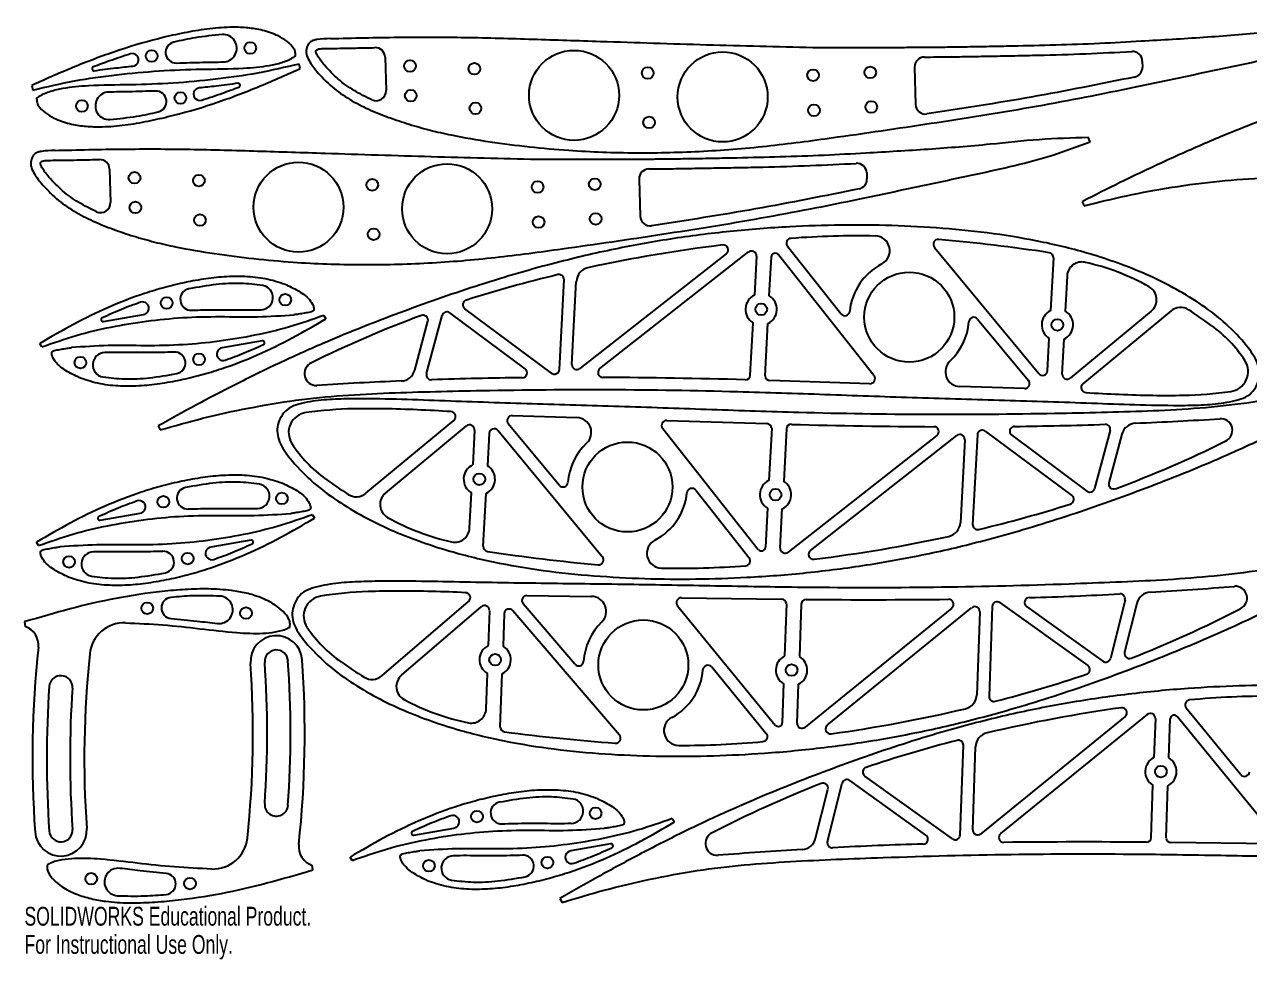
# Model space of a CAD drawing. Header units: inches. Extents: x -11.9 to 11.9, y -5 to 4.4.
# Drawn here: x -11.94 to 0.45, y -5.03 to 4.43 of the extents above; entities that cross this region are included whole.
import ezdxf

# ---------------------------------------------------------------- set-up
doc = ezdxf.new("R2010")
doc.units = ezdxf.units.IN
doc.header["$MEASUREMENT"] = 0
doc.styles.add('SLDTEXTSTYLE0', font='TXT', dxfattribs={"width": 0.7})

msp = doc.modelspace()

# ---------------------------------------------------------------- linework, layer by layer
at = {"color": 7, "linetype": 'Continuous', "lineweight": 25}
for p, q in [((-8.297, 4.099), (-8.288, 3.762)), ((-9.155, 3.985), (-9.166, 4.031)), ((-9.162, 3.982), (-9.155, 3.985)), ((-8.91, 4.018), (-8.91, 4.018)), ((-2.941, 3.998), (-2.931, 3.622)), ((-0.638, 4.061), (-0.636, 4)), ((-11.864, 3.818), (-11.871, 3.814)), ((-11.871, 3.814), (-11.86, 3.768)), ((-1.166, 3.245), (-1.186, 3.29)), ((-11.697, 2.887), (-11.697, 2.887)), ((-11.084, 2.968), (-11.075, 2.631)), ((-5.727, 2.867), (-5.717, 2.491)), ((-3.425, 2.929), (-3.423, 2.869)), ((-1.247, 2.638), (-1.226, 2.598)), ((-4.846, 2.112), (-6.326, 0.951)), ((-6.124, 0.95), (-4.621, 2.13)), ((-3.686, 1.504), (-4.227, 2.187)), ((-2.741, 2.176), (-1.685, 0.9)), ((-4.54, 2.088), (-4.561, 1.694)), ((-4.411, 1.686), (-4.39, 2.08)), ((-3.352, 0.879), (-4.319, 2.102)), ((-1.537, 2.071), (-1.565, 1.537)), ((-1.398, 1.887), (-1.417, 1.53)), ((-6.534, 0.943), (-6.487, 1.85)), ((-6.407, 0.993), (-6.363, 1.832)), ((-11.146, 1.426), (-10.742, 1.497)), ((-8.916, 1.488), (-8.895, 1.454)), ((-6.882, 0.948), (-7.642, 1.514)), ((-6.614, 0.905), (-7.489, 1.556)), ((-0.547, 1.532), (-1.366, 0.854)), ((-0.347, 1.535), (-1.239, 0.798)), ((-7.997, 0.936), (-7.865, 1.429)), ((-7.878, 0.9), (-7.72, 1.487)), ((-4.603, 0.885), (-4.575, 1.413)), ((-4.453, 0.877), (-4.426, 1.406)), ((-2.304, 1.452), (-1.79, 0.831)), ((-1.597, 0.929), (-1.58, 1.256)), ((-1.448, 0.895), (-1.43, 1.249)), ((-11.77, 1.17), (-11.791, 1.204)), ((-9.54, 1.232), (-9.944, 1.161)), ((-3.393, 0.798), (-4.405, 0.83)), ((-1.83, 0.749), (-2.484, 0.77)), ((-8.493, -0.311), (-7.602, 0.427)), ((-6.537, -0.228), (-7.051, 0.393)), ((-7.011, 0.475), (-6.356, 0.455)), ((-5.448, 0.426), (-4.436, 0.394)), ((-10.594, 0.37), (-10.571, 0.331)), ((-8.294, -0.308), (-7.474, 0.37)), ((-7.393, 0.329), (-7.411, -0.024)), ((-7.244, 0.295), (-7.261, -0.032)), ((-6.1, -0.952), (-7.156, 0.324)), ((-5.489, 0.345), (-4.522, -0.878)), ((-4.387, 0.347), (-4.415, -0.181)), ((-4.238, 0.34), (-4.265, -0.189)), ((-2.716, 0.274), (-4.22, -0.905)), ((-3.995, -0.888), (-2.515, 0.273)), ((-2.306, 0.281), (-2.354, -0.626)), ((-2.227, 0.319), (-1.351, -0.332)), ((-1.959, 0.276), (-1.199, -0.29)), ((-0.963, 0.325), (-1.121, -0.263)), ((-0.844, 0.288), (-0.976, -0.204)), ((-2.434, 0.231), (-2.478, -0.608)), ((-7.443, -0.663), (-7.424, -0.306)), ((-7.304, -0.847), (-7.276, -0.312)), ((-5.154, -0.28), (-4.614, -0.963)), ((-4.43, -0.462), (-4.451, -0.856)), ((-4.301, -0.863), (-4.28, -0.469)), ((-11.179, -0.584), (-10.776, -0.513)), ((-9.031, -0.527), (-9.01, -0.561)), ((-11.803, -0.84), (-11.824, -0.806)), ((-9.655, -0.784), (-10.059, -0.854)), ((-6.863, -1.345), (-6.208, -1.354)), ((-8.331, -2.157), (-7.453, -1.404)), ((-8.132, -2.151), (-7.324, -1.458)), ((-6.377, -2.039), (-6.901, -1.427)), ((-5.339, -1.448), (-4.35, -2.655)), ((-5.3, -1.367), (-4.287, -1.381)), ((-4.238, -1.427), (-4.256, -1.956)), ((-4.088, -1.432), (-4.106, -1.961)), ((-2.565, -1.471), (-4.048, -2.677)), ((-3.824, -2.655), (-2.364, -1.468)), ((-2.156, -1.457), (-2.187, -2.364)), ((-2.076, -1.418), (-1.19, -2.053)), ((-1.808, -1.456), (-1.038, -2.008)), ((-0.813, -1.39), (-0.961, -1.98)), ((-0.693, -1.424), (-0.817, -1.919)), ((-11.937, -1.609), (-11.945, -1.611)), ((-7.242, -1.498), (-7.254, -1.851)), ((-7.093, -1.529), (-7.104, -1.857)), ((-5.927, -2.756), (-7.005, -1.499)), ((-2.282, -1.509), (-2.312, -2.349)), ((-11.945, -1.611), (-11.939, -1.658)), ((-4.993, -2.067), (-4.441, -2.741)), ((-7.274, -2.49), (-7.262, -2.133)), ((-7.133, -2.672), (-7.114, -2.137)), ((-4.266, -2.236), (-4.28, -2.631)), ((-4.13, -2.636), (-4.116, -2.242)), ((-0.812, -2.569), (-2.272, -3.755)), ((-2.07, -3.753), (-0.587, -2.547)), ((-0.506, -2.588), (-0.52, -2.982)), ((-0.37, -2.987), (-0.356, -2.593)), ((0.703, -3.775), (-0.286, -2.569)), ((0.358, -3.157), (-0.194, -2.483)), ((-2.48, -3.767), (-2.448, -2.859)), ((-2.353, -3.715), (-2.324, -2.875)), ((-2.827, -3.767), (-3.597, -3.215)), ((-2.559, -3.806), (-3.446, -3.17)), ((-3.943, -3.8), (-3.819, -3.305)), ((-3.822, -3.834), (-3.675, -3.244)), ((-0.548, -3.792), (-0.53, -3.262)), ((-0.398, -3.797), (-0.38, -3.268)), ((-8.007, -3.768), (-7.603, -3.697)), ((-5.392, -3.601), (-5.371, -3.635)), ((-6.016, -3.857), (-6.419, -3.928)), ((0.664, -3.857), (-0.349, -3.843)), ((-9.029, -4.12), (-9.034, -4.073)), ((-8.631, -4.024), (-8.651, -3.99)), ((-9.037, -4.123), (-9.029, -4.12)), ((-6.529, -4.41), (-6.506, -4.449))]:
    msp.add_line(p, q, dxfattribs=at)
for centre, radius in [((-9.661, 4.193), 0.0591), ((-10.658, 4.112), 0.0591), ((-6.386, 3.714), 0.455), ((-4.883, 3.698), 0.455), ((-8.045, 4.011), 0.0591), ((-7.394, 3.983), 0.0591), ((-5.64, 3.94), 0.0591), ((-3.968, 3.918), 0.0591), ((-3.39, 3.946), 0.0591), ((-10.367, 3.687), 0.0591), ((-8.037, 3.711), 0.0591), ((-11.364, 3.606), 0.0591), ((-7.383, 3.583), 0.0591), ((-3.959, 3.563), 0.0591), ((-3.38, 3.596), 0.0591), ((-5.627, 3.44), 0.0591), ((-9.173, 2.583), 0.455), ((-7.67, 2.567), 0.455), ((-10.832, 2.88), 0.0591), ((-10.181, 2.852), 0.0591), ((-8.427, 2.809), 0.0591), ((-6.176, 2.815), 0.0591), ((-6.755, 2.787), 0.0591), ((-10.823, 2.58), 0.0591), ((-10.17, 2.452), 0.0591), ((-6.745, 2.432), 0.0591), ((-6.167, 2.465), 0.0591), ((-8.413, 2.309), 0.0591), ((-2.995, 1.471), 0.455), ((-10.507, 1.614), 0.0591), ((-9.307, 1.647), 0.0591), ((-4.493, 1.55), 0.0591), ((-1.497, 1.393), 0.0591), ((-11.379, 1.011), 0.0591), ((-10.179, 1.044), 0.0591), ((-5.846, -0.247), 0.455), ((-7.344, -0.168), 0.0591), ((-10.54, -0.396), 0.0591), ((-9.341, -0.363), 0.0591), ((-4.348, -0.325), 0.0591), ((-11.494, -1.004), 0.0591), ((-10.294, -0.971), 0.0591), ((-10.703, -1.473), 0.0591), ((-9.704, -1.522), 0.0591), ((-5.685, -2.047), 0.455), ((-7.184, -1.994), 0.0591), ((-4.186, -2.099), 0.0591), ((-0.45, -3.125), 0.0591), ((-7.368, -3.58), 0.0591), ((-6.168, -3.547), 0.0591), ((-7.854, -4.078), 0.0591), ((-6.655, -4.045), 0.0591), ((-11.27, -4.209), 0.0591), ((-10.271, -4.258), 0.0591)]:
    msp.add_circle(centre, radius, dxfattribs=at)
for centre, radius, start, end in [((-10.411, 4.148), 0.107, 102.7665, 272.5145), ((-9.936, 4.191), 0.139, 271.1994, 93.7091), ((-10.854, 4.073), 0.0634, 275.4249, 107.5306), ((-8.847, 4.088), 0.1, 90.4906, 91.2609), ((-8.397, 4.097), 0.1, 1.5577, 91.3049), ((-2.841, 4.001), 0.1, 90.4858, 181.5577), ((-0.738, 4.058), 0.1, 1.5577, 93.467), ((-11.242, 3.983), 0.02, 110.98, 278.4089), ((-0.736, 3.997), 0.1, 281.7953, 1.5577), ((-11.089, 3.608), 0.139, 91.1994, 273.7091), ((-10.615, 3.651), 0.107, 282.7665, 92.5145), ((-10.171, 3.726), 0.0634, 95.4249, 287.5306), ((-9.784, 3.816), 0.02, 290.98, 98.4089), ((-8.388, 3.759), 0.1, 245.4145, 1.5577), ((-2.831, 3.625), 0.1, 181.5577, 278.5583), ((-11.634, 2.957), 0.1, 90.4906, 91.2609), ((-11.184, 2.965), 0.1, 1.5577, 91.3049), ((-3.525, 2.927), 0.1, 1.5577, 93.467), ((-5.628, 2.87), 0.1, 90.4858, 181.5577), ((-3.523, 2.866), 0.1, 281.7953, 1.5577), ((-11.175, 2.628), 0.1, 245.4145, 1.5577), ((-5.617, 2.494), 0.1, 181.5577, 278.5583), ((-4.187, 2.218), 0.05, 94.2698, 218.3432), ((-3.507, -6.896), 9.189, 88.9534, 94.2698), ((-3.342, 2.142), 0.15, 297.3434, 88.9534), ((-2.702, 2.208), 0.05, 84.7773, 219.6113), ((-4.482, -17.259), 19.598, 81.4835, 84.7773), ((-3.134, -12.288), 14.594, 96.883, 102.3087), ((-4.877, 2.151), 0.05, 308.1123, 96.883), ((-4.59, 2.09), 0.05, 357, 128.1123), ((-4.351, 2.078), 0.0398, 38.3432, 177), ((-1.587, 2.073), 0.05, 357, 81.4835), ((-2.995, 1.471), 0.605, 117.3434, 174.4274), ((-1.249, 1.879), 0.15, 77.6678, 177), ((-1.715, -0.254), 2.333, 60.5852, 77.6678), ((-3.298, -11.62), 13.906, 103.5186, 107.4789), ((-6.537, 1.852), 0.05, 357, 103.5186), ((-6.213, 1.824), 0.15, 102.3087, 177), ((-10.259, 1.65), 0.11, 101.4785, 272.4131), ((-9.556, 1.669), 0.124, 270.9285, 80.0593), ((-0.643, 1.648), 0.15, 309.6113, 60.5852), ((-10.751, 1.561), 0.0645, 277.7385, 109.3397), ((-7.46, 1.596), 0.05, 107.4789, 233.3549), ((-4.493, 1.55), 0.159, 115.134, 238.866), ((-4.493, 1.55), 0.159, 295.134, 58.866), ((-3.819, -9.562), 11.791, 110.4077, 116.2971), ((-7.913, 1.441), 0.05, 344.9694, 110.4077), ((-7.672, 1.474), 0.05, 53.3549, 164.9694), ((-3.647, 1.535), 0.05, 218.3432, 354.4274), ((-1.497, 1.393), 0.159, 115.134, 238.866), ((-1.497, 1.393), 0.159, 295.134, 59.6968), ((-0.252, 1.42), 0.15, 57.3644, 129.6113), ((-2.632, -2.297), 4.563, 53.8466, 57.3644), ((-11.15, 1.446), 0.02, 114.8652, 282.1559), ((-2.995, 1.471), 0.605, 313.0667, 355.5094), ((-2.342, 1.42), 0.05, 39.6113, 175.5094), ((-0.751, 0.277), 1.376, 33.2797, 53.8466), ((-10.427, 1.008), 0.11, 281.4785, 92.4131), ((-9.935, 1.097), 0.0645, 97.7385, 289.3397), ((-9.536, 1.212), 0.02, 294.8652, 102.1559), ((-11.13, 0.988), 0.124, 90.9285, 260.0593), ((-8.994, 0.899), 0.119, 114.0509, 273.5678), ((-6.357, 0.99), 0.05, 177, 308.1123), ((-2.48, 0.919), 0.15, 133.0667, 268.1978), ((0.229, 0.92), 0.203, 277.7902, 33.2797), ((-8.142, 0.975), 0.15, 272.4029, 344.9694), ((-7.829, 0.887), 0.05, 164.9694, 271.9812), ((-6.911, 0.908), 0.05, 270.7277, 53.3549), ((-6.584, 0.945), 0.05, 233.3549, 357), ((-6.093, 0.911), 0.05, 128.1123, 269.6777), ((-4.653, 0.887), 0.05, 268.4429, 357), ((-4.403, 0.88), 0.05, 183.6982, 268.1978), ((-3.391, 0.848), 0.05, 268.1978, 38.3432), ((-1.647, 0.932), 0.05, 219.6113, 357), ((-1.398, 0.893), 0.05, 177, 309.6113), ((-6.378, -41.055), 41.917, 92.4029, 93.5678), ((-6.378, -41.055), 41.917, 90.7277, 91.9812), ((-6.469, -65.936), 66.798, 88.44293, 89.67771), ((-1.828, 0.799), 0.05, 268.1978, 39.6113), ((-1.207, 0.759), 0.05, 129.6113, 266.1537), ((-0.285, 14.471), 13.793, 266.1537, 268.9792), ((-0.397, 8.19), 7.511, 268.9792, 271.3157), ((-0.323, 4.953), 4.273, 271.3157, 277.7902), ((-9.07, 0.304), 0.203, 97.7902, 213.2797), ((-8.518, -3.728), 4.273, 91.3157, 97.7902), ((-8.444, -6.966), 7.511, 88.9792, 91.3157), ((-8.556, -13.247), 13.793, 86.1537, 88.9792), ((-7.634, 0.465), 0.05, 309.6113, 86.1537), ((-7.443, 0.331), 0.05, 357, 129.6113), ((-7.012, 0.425), 0.05, 88.1978, 219.6113), ((-6.361, 0.305), 0.15, 313.0667, 88.1978), ((-5.45, 0.376), 0.05, 88.1978, 218.3432), ((-4.437, 0.344), 0.05, 3.6982, 88.1978), ((-4.188, 0.337), 0.05, 88.4429, 177), ((-2.371, 67.16), 66.798, 268.44293, 269.67771), ((-2.462, 42.279), 41.917, 270.7277, 271.9812), ((-1.012, 0.337), 0.05, 344.9694, 91.9812), ((-0.699, 0.249), 0.15, 92.4029, 164.9694), ((-2.462, 42.279), 41.917, 272.4029, 273.5678), ((0.154, 0.325), 0.119, 294.0509, 93.5678), ((-7.194, 0.292), 0.05, 39.6113, 177), ((-2.747, 0.313), 0.05, 308.1123, 89.6777), ((-2.484, 0.234), 0.05, 357, 128.1123), ((-2.256, 0.279), 0.05, 53.3549, 177), ((-1.929, 0.316), 0.05, 90.7277, 233.3549), ((-8.09, 0.947), 1.376, 213.2797, 233.8466), ((-5.846, -0.247), 0.605, 133.0667, 175.5094), ((-5.022, 10.786), 11.791, 290.4077, 296.2971), ((-7.344, -0.168), 0.159, 115.134, 239.6968), ((-7.344, -0.168), 0.159, 295.134, 58.866), ((-9.59, -0.34), 0.124, 270.9285, 80.0593), ((-6.209, 3.521), 4.563, 233.8466, 237.3644), ((-6.499, -0.196), 0.05, 219.6113, 355.5094), ((-4.348, -0.325), 0.159, 115.134, 238.866), ((-4.348, -0.325), 0.159, 295.134, 58.866), ((-0.928, -0.217), 0.05, 164.9694, 290.4077), ((-10.293, -0.36), 0.11, 101.4785, 272.4131), ((-8.589, -0.196), 0.15, 237.3644, 309.6113), ((-8.198, -0.424), 0.15, 129.6113, 240.5852), ((-5.846, -0.247), 0.605, 297.3434, 354.4274), ((-5.194, -0.311), 0.05, 38.3432, 174.4274), ((-1.381, -0.372), 0.05, 287.4789, 53.3549), ((-1.169, -0.25), 0.05, 233.3549, 344.9694), ((-10.784, -0.449), 0.0645, 277.7385, 109.3397), ((-5.543, 12.844), 13.906, 283.5186, 287.4789), ((-11.183, -0.564), 0.02, 114.8652, 282.1559), ((-7.126, 1.478), 2.333, 240.5852, 257.6678), ((-2.628, -0.6), 0.15, 282.3087, 357), ((-7.592, -0.655), 0.15, 257.6678, 357), ((-2.304, -0.628), 0.05, 177, 283.5186), ((-10.05, -0.918), 0.0645, 97.7385, 289.3397), ((-9.651, -0.803), 0.02, 294.8652, 102.1559), ((-7.254, -0.849), 0.05, 177, 261.4835), ((-5.499, -0.918), 0.15, 117.3434, 268.9534), ((-4.49, -0.854), 0.0398, 218.3432, 357), ((-4.251, -0.866), 0.05, 177, 308.1123), ((-5.707, 13.512), 14.594, 276.883, 282.3087), ((-11.245, -1.027), 0.124, 90.9285, 260.0593), ((-10.542, -1.007), 0.11, 281.4785, 92.4131), ((-4.359, 18.483), 19.598, 261.4835, 264.7773), ((-6.138, -0.984), 0.05, 264.7773, 39.6113), ((-4.653, -0.994), 0.05, 274.2698, 38.3432), ((-3.964, -0.927), 0.05, 128.1123, 276.883), ((-5.334, 8.12), 9.189, 268.9534, 274.2698), ((-10.453, -1.47), 0.107, 95.2521, 265.0446), ((-9.977, -1.489), 0.139, 263.714, 86.2252), ((-8.918, -1.552), 0.203, 98.7902, 214.2797), ((-8.296, -5.574), 4.273, 92.3157, 98.7902), ((-8.166, -8.81), 7.511, 89.9792, 92.3157), ((-8.168, -15.092), 13.793, 87.1537, 89.9792), ((-7.485, -1.366), 0.05, 310.6113, 87.1537), ((-6.863, -1.395), 0.05, 89.1978, 220.6113), ((-6.21, -1.504), 0.15, 314.0667, 89.1978), ((-3.044, 40.532), 41.917, 271.7277, 272.9812), ((-0.862, -1.378), 0.05, 345.9694, 92.9812), ((-0.548, -1.46), 0.15, 93.4029, 165.9694), ((-3.044, 40.532), 41.917, 273.4029, 274.5678), ((0.303, -1.37), 0.119, 295.0509, 94.5678), ((-7.292, -1.496), 0.05, 358, 130.6113), ((-7.043, -1.531), 0.05, 40.6113, 178), ((-5.3, -1.417), 0.05, 89.1978, 219.3432), ((-4.287, -1.431), 0.05, 4.6982, 89.1978), ((-4.038, -1.434), 0.05, 89.4429, 178), ((-3.388, 65.411), 66.798, 269.44293, 270.67771), ((-2.597, -1.432), 0.05, 309.1123, 90.6777), ((-2.332, -1.507), 0.05, 358, 129.1123), ((-2.106, -1.458), 0.05, 54.3549, 178), ((-1.779, -1.416), 0.05, 91.7277, 234.3549), ((-5.054, 9), 11.791, 291.4077, 297.2971), ((-12.003, -1.847), 0.2, 353.9174, 71.4371), ((-10.936, -1.97), 0.35, 87.9796, 173.9714), ((-7.949, -0.892), 1.376, 214.2797, 234.8466), ((-5.685, -2.047), 0.605, 134.0667, 176.5094), ((-9.397, -2.013), 0.262, 4.0092, 184.0092), ((-7.184, -1.994), 0.159, 116.134, 240.6968), ((-7.184, -1.994), 0.159, 296.134, 59.866), ((-1.243, -2.994), 10.621, 173.9174, 184.0092), ((-1.243, -2.994), 10.097, 173.9714, 184.0092), ((-9.397, -2.013), 0.118, 4.0092, 184.0092), ((-4.186, -2.099), 0.159, 116.134, 239.866), ((-4.186, -2.099), 0.159, 296.134, 59.866), ((-1.009, -1.968), 0.05, 234.3549, 345.9694), ((-0.768, -1.931), 0.05, 165.9694, 291.4077), ((-19.731, -2.737), 10.097, 353.9714, 4.0092), ((-19.731, -2.737), 10.241, 356.0092, 4.0092), ((-19.731, -2.737), 10.477, 356.0092, 4.0092), ((-19.731, -2.737), 10.621, 353.9174, 4.0092), ((-6.114, 1.714), 4.563, 234.8466, 238.3644), ((-6.339, -2.007), 0.05, 220.6113, 356.5094), ((-5.685, -2.047), 0.605, 298.3434, 355.4274), ((-5.032, -2.099), 0.05, 39.3432, 175.4274), ((-1.219, -2.094), 0.05, 288.4789, 54.3549), ((-11.577, -2.273), 0.118, 356.0092, 176.0092), ((-8.429, -2.043), 0.15, 238.3644, 310.6113), ((-8.034, -2.265), 0.15, 130.6113, 241.5852), ((-5.611, 11.048), 13.906, 284.5186, 288.4789), ((-1.243, -2.994), 10.477, 176.0092, 184.0092), ((-1.243, -2.994), 10.241, 176.0092, 184.0092), ((-2.462, -2.343), 0.15, 283.3087, 358), ((-6.995, -0.344), 2.333, 241.5852, 258.6678), ((-2.137, -2.366), 0.05, 178, 284.5186), ((-0.156, -2.451), 0.05, 95.2698, 219.3432), ((0.684, -11.551), 9.189, 89.9534, 95.2698), ((-7.424, -2.485), 0.15, 258.6678, 358), ((-5.327, -2.711), 0.15, 118.3434, 269.9534), ((-5.787, 11.713), 14.594, 277.883, 283.3087), ((1.151, -16.936), 14.594, 97.883, 103.3087), ((-0.844, -2.53), 0.05, 309.1123, 97.883), ((-0.556, -2.586), 0.05, 358, 129.1123), ((-0.316, -2.594), 0.0398, 39.3432, 178), ((-7.083, -2.673), 0.05, 178, 262.4835), ((-4.526, 16.707), 19.598, 262.4835, 265.7773), ((-4.319, -2.629), 0.0398, 219.3432, 358), ((-4.08, -2.638), 0.05, 178, 309.1123), ((-3.792, -2.694), 0.05, 129.1123, 277.883), ((-5.965, -2.788), 0.05, 265.7773, 40.6113), ((-5.319, 6.328), 9.189, 269.9534, 275.2698), ((-4.48, -2.772), 0.05, 275.2698, 39.3432), ((0.975, -16.272), 13.906, 104.5186, 108.4789), ((-2.498, -2.858), 0.05, 358, 104.5186), ((-2.174, -2.88), 0.15, 103.3087, 178), ((-3.416, -3.13), 0.05, 108.4789, 234.3549), ((-0.45, -3.125), 0.159, 116.134, 239.866), ((-0.45, -3.125), 0.159, 296.134, 59.866), ((-3.626, -3.256), 0.05, 54.3549, 165.9694), ((0.396, -3.125), 0.05, 219.3432, 355.4274), ((0.418, -14.223), 11.791, 111.4077, 117.2971), ((-3.867, -3.292), 0.05, 345.9694, 111.4077), ((-9.397, -3.458), 0.118, 176.0092, 356.0092), ((-7.12, -3.544), 0.11, 101.4785, 272.4131), ((-6.417, -3.525), 0.124, 270.9285, 80.0593), ((-7.612, -3.633), 0.0645, 277.7385, 109.3397), ((-11.577, -3.718), 0.262, 184.0092, 4.0092), ((-11.577, -3.718), 0.118, 184.0092, 4.0092), ((-2.303, -3.716), 0.05, 178, 309.1123), ((-10.038, -3.761), 0.35, 267.9796, 353.9714), ((-8.011, -3.748), 0.02, 114.8652, 282.1559), ((-4.939, -3.853), 0.119, 115.0509, 274.5678), ((-4.088, -3.763), 0.15, 273.4029, 345.9694), ((-3.774, -3.846), 0.05, 165.9694, 272.9812), ((-2.856, -3.808), 0.05, 271.7277, 54.3549), ((-2.53, -3.765), 0.05, 234.3549, 358), ((-2.039, -3.791), 0.05, 129.1123, 270.6777), ((-1.248, -70.635), 66.798, 89.44293, 90.67771), ((-0.598, -3.79), 0.05, 269.4429, 358), ((-0.348, -3.793), 0.05, 184.6982, 269.1978), ((-8.971, -3.884), 0.2, 173.9174, 251.4371), ((-6.41, -3.992), 0.0645, 97.7385, 289.3397), ((-6.011, -3.877), 0.02, 294.8652, 102.1559), ((-1.591, -45.756), 41.917, 93.4029, 94.5678), ((-1.591, -45.756), 41.917, 91.7277, 92.9812), ((-7.605, -4.101), 0.124, 90.9285, 260.0593), ((-6.902, -4.081), 0.11, 281.4785, 92.4131), ((-10.997, -4.242), 0.139, 83.714, 266.2252), ((-10.521, -4.261), 0.107, 275.2521, 85.0446)]:
    msp.add_arc(centre, radius, start, end, dxfattribs=at)
for points, knots in [([(-11.86, 3.768), (-11.719, 3.801), (-11.44, 3.866), (-11.013, 3.926), (-10.584, 3.965), (-10.156, 3.981), (-9.826, 3.981), (-9.597, 3.998), (-9.468, 4.015), (-9.344, 4.043), (-9.258, 4.077), (-9.216, 4.105), (-9.207, 4.111), (-9.204, 4.115), (-9.204, 4.116), (-9.203, 4.121), (-9.204, 4.131), (-9.205, 4.149), (-9.21, 4.17), (-9.235, 4.212), (-9.291, 4.265), (-9.396, 4.329), (-9.53, 4.374), (-9.685, 4.399), (-9.865, 4.406), (-10.071, 4.391), (-10.303, 4.353), (-10.61, 4.286), (-10.988, 4.176), (-11.431, 4.01), (-11.72, 3.882), (-11.864, 3.818)], [0, 0, 0, 0, 0.077458, 0.154765, 0.232036, 0.309277, 0.385905, 0.409536, 0.433018, 0.456056, 0.478169, 0.481706, 0.483666, 0.483868, 0.484013, 0.484393, 0.486502, 0.489753, 0.493825, 0.49794, 0.515877, 0.534346, 0.564279, 0.591407, 0.61882, 0.660686, 0.702859, 0.745201, 0.829985, 0.914928, 1, 1, 1, 1]), ([(-8.988, 3.955), (-8.938, 3.901), (-8.839, 3.794), (-8.658, 3.67), (-8.464, 3.57), (-8.26, 3.489), (-8.053, 3.42), (-7.843, 3.361), (-7.571, 3.298), (-7.236, 3.242), (-6.838, 3.192), (-6.346, 3.147), (-5.758, 3.127), (-5.076, 3.143), (-4.396, 3.2), (-3.608, 3.307), (-2.712, 3.439), (-1.706, 3.599), (-0.908, 3.756), (-0.315, 3.881), (0.076, 3.965), (0.468, 4.047), (0.859, 4.134), (1.247, 4.236), (1.496, 4.329), (1.621, 4.376)], [0, 0, 0, 0, 0.019985, 0.039991, 0.059992, 0.080036, 0.100054, 0.120049, 0.140039, 0.176715, 0.213405, 0.250064, 0.31255, 0.375056, 0.437529, 0.500033, 0.593361, 0.686689, 0.779968, 0.816622, 0.853304, 0.890023, 0.926723, 0.96335, 1, 1, 1, 1]), ([(-1.226, 2.598), (-1.084, 2.633), (-0.789, 2.705), (-0.333, 2.789), (0.139, 2.852), (0.611, 2.883), (1.079, 2.891), (1.544, 2.889), (2.281, 2.879), (3.291, 2.853), (4.441, 2.795), (5.461, 2.725), (6.35, 2.662), (7.24, 2.605), (8.129, 2.545), (8.798, 2.494), (9.249, 2.48), (9.442, 2.484), (9.596, 2.503), (9.707, 2.523), (9.804, 2.566), (9.866, 2.641), (9.903, 2.724), (9.91, 2.815), (9.885, 2.905), (9.839, 2.991), (9.739, 3.13), (9.578, 3.309), (9.339, 3.504), (9.081, 3.673), (8.807, 3.819), (8.524, 3.944), (8.169, 4.074), (7.74, 4.195), (7.237, 4.296), (6.727, 4.366), (6.215, 4.409), (5.701, 4.431), (5.155, 4.431), (4.58, 4.406), (3.976, 4.349), (3.376, 4.26), (2.715, 4.126), (1.998, 3.94), (1.227, 3.699), (0.567, 3.464), (0.017, 3.24), (-0.424, 3.042), (-0.847, 2.842), (-1.118, 2.704), (-1.247, 2.638)], [0, 0, 0, 0, 0.018826, 0.039038, 0.059694, 0.079976, 0.099943, 0.119841, 0.139819, 0.194838, 0.2498, 0.288066, 0.326302, 0.36454, 0.402791, 0.440974, 0.450927, 0.460763, 0.465859, 0.470866, 0.475275, 0.479136, 0.483093, 0.486825, 0.490659, 0.494882, 0.499387, 0.512591, 0.525744, 0.539003, 0.552254, 0.565554, 0.578871, 0.600836, 0.622839, 0.644878, 0.666941, 0.689013, 0.711081, 0.737094, 0.763097, 0.789082, 0.815088, 0.849843, 0.88448, 0.919011, 0.939821, 0.960907, 0.981274, 1, 1, 1, 1]), ([(-0.648, 4.264), (-0.438, 4.276), (-0.018, 4.3), (0.567, 4.346), (1.104, 4.407), (1.435, 4.417), (1.6, 4.422)], [0, 0, 0, 0, 0.2800128, 0.5600038, 0.7800057, 1, 1, 1, 1]), ([(-9.945, 4.329), (-10.037, 4.32), (-10.201, 4.303), (-10.363, 4.268), (-10.434, 4.252)], [0, 0, 0, 0, 0.555913, 1, 1, 1, 1]), ([(-8.85, 4.288), (-8.896, 4.287), (-8.953, 4.286), (-9.02, 4.271), (-9.053, 4.258), (-9.075, 4.231), (-9.093, 4.189), (-9.099, 4.129), (-9.058, 4.045), (-9.016, 3.991), (-8.988, 3.955)], [0, 0, 0, 0, 0.249351, 0.31302, 0.375608, 0.437245, 0.501172, 0.624613, 0.750452, 1, 1, 1, 1]), ([(-8.85, 4.288), (-8.622, 4.294), (-8.167, 4.304), (-7.484, 4.303), (-6.801, 4.283), (-5.988, 4.256), (-5.045, 4.225), (-4.329, 4.208), (-3.971, 4.199)], [0, 0, 0, 0, 0.140006, 0.279996, 0.419999, 0.560002, 0.780006, 1, 1, 1, 1]), ([(-3.971, 4.199), (-3.869, 4.199), (-3.677, 4.199), (-3.41, 4.198), (-3.178, 4.199), (-2.977, 4.2), (-2.8, 4.201), (-2.613, 4.203), (-2.411, 4.206), (-2.183, 4.21), (-1.884, 4.216), (-1.512, 4.225), (-1.077, 4.239), (-0.788, 4.256), (-0.648, 4.264)], [0, 0, 0, 0, 0.0927393, 0.1726418, 0.2415899, 0.3014662, 0.3541532, 0.4015332, 0.4697927, 0.5368781, 0.6074088, 0.7393772, 0.8727124, 1, 1, 1, 1]), ([(-10.873, 4.133), (-10.944, 4.11), (-11.07, 4.069), (-11.194, 4.022), (-11.249, 4.001)], [0, 0, 0, 0, 0.559096, 1, 1, 1, 1]), ([(-8.91, 4.018), (-8.924, 4.035), (-8.949, 4.067), (-8.977, 4.106), (-8.992, 4.134), (-8.997, 4.148), (-8.997, 4.159), (-8.996, 4.166), (-8.991, 4.173), (-8.981, 4.18), (-8.962, 4.185), (-8.917, 4.188), (-8.878, 4.188), (-8.85, 4.188)], [0, 0, 0, 0, 0.20101, 0.373736, 0.439278, 0.487857, 0.512754, 0.533807, 0.553288, 0.5922, 0.639789, 0.736333, 1, 1, 1, 1]), ([(-8.848, 4.188), (-8.764, 4.19), (-8.615, 4.192), (-8.465, 4.195), (-8.4, 4.197)], [0, 0, 0, 0, 0.5606571, 1, 1, 1, 1]), ([(-2.842, 4.101), (-2.761, 4.102), (-2.606, 4.103), (-2.378, 4.107), (-2.155, 4.111), (-1.925, 4.115), (-1.609, 4.122), (-1.214, 4.133), (-0.899, 4.15), (-0.744, 4.158)], [0, 0, 0, 0, 0.116078, 0.220989, 0.325492, 0.435412, 0.549399, 0.777795, 1, 1, 1, 1]), ([(-9.166, 4.031), (-9.306, 3.998), (-9.586, 3.933), (-10.013, 3.873), (-10.441, 3.834), (-10.87, 3.818), (-11.2, 3.818), (-11.429, 3.802), (-11.558, 3.784), (-11.682, 3.756), (-11.767, 3.722), (-11.81, 3.694), (-11.819, 3.688), (-11.822, 3.685), (-11.822, 3.683), (-11.822, 3.678), (-11.821, 3.668), (-11.82, 3.65), (-11.815, 3.629), (-11.791, 3.587), (-11.735, 3.535), (-11.629, 3.471), (-11.495, 3.425), (-11.34, 3.4), (-11.161, 3.393), (-10.954, 3.408), (-10.723, 3.446), (-10.416, 3.514), (-10.037, 3.623), (-9.594, 3.79), (-9.306, 3.918), (-9.162, 3.982)], [0, 0, 0, 0, 0.077458, 0.154765, 0.232036, 0.309277, 0.385905, 0.409536, 0.433018, 0.456056, 0.478169, 0.481706, 0.483666, 0.483868, 0.484013, 0.484393, 0.486502, 0.489753, 0.493825, 0.49794, 0.515877, 0.534346, 0.564279, 0.591407, 0.61882, 0.660686, 0.702859, 0.745201, 0.829985, 0.914928, 1, 1, 1, 1]), ([(-11.239, 3.963), (-11.166, 3.973), (-11.036, 3.991), (-10.906, 4.004), (-10.848, 4.01)], [0, 0, 0, 0, 0.5602772, 1, 1, 1, 1]), ([(-10.406, 4.041), (-10.317, 4.044), (-10.16, 4.049), (-10.002, 4.051), (-9.933, 4.052)], [0, 0, 0, 0, 0.562845, 1, 1, 1, 1]), ([(-8.43, 3.668), (-8.491, 3.698), (-8.611, 3.758), (-8.776, 3.873), (-8.866, 3.97), (-8.91, 4.018)], [0, 0, 0, 0, 0.339291, 0.672462, 1, 1, 1, 1]), ([(-0.716, 3.899), (-1.064, 3.829), (-1.761, 3.688), (-2.464, 3.58), (-2.816, 3.526)], [0, 0, 0, 0, 0.499724, 1, 1, 1, 1]), ([(-10.62, 3.758), (-10.708, 3.755), (-10.866, 3.75), (-11.023, 3.748), (-11.092, 3.747)], [0, 0, 0, 0, 0.562845, 1, 1, 1, 1]), ([(-9.787, 3.836), (-9.86, 3.826), (-9.99, 3.808), (-10.12, 3.795), (-10.177, 3.789)], [0, 0, 0, 0, 0.5602772, 1, 1, 1, 1]), ([(-10.152, 3.666), (-10.082, 3.689), (-9.956, 3.73), (-9.832, 3.777), (-9.777, 3.798)], [0, 0, 0, 0, 0.559096, 1, 1, 1, 1]), ([(-11.08, 3.47), (-10.989, 3.479), (-10.824, 3.496), (-10.663, 3.531), (-10.591, 3.547)], [0, 0, 0, 0, 0.555913, 1, 1, 1, 1]), ([(-11.774, 2.824), (-11.725, 2.77), (-11.626, 2.663), (-11.445, 2.539), (-11.25, 2.439), (-11.047, 2.358), (-10.84, 2.288), (-10.629, 2.229), (-10.357, 2.167), (-10.022, 2.111), (-9.625, 2.061), (-9.133, 2.016), (-8.545, 1.996), (-7.862, 2.012), (-7.182, 2.069), (-6.395, 2.176), (-5.498, 2.307), (-4.492, 2.468), (-3.695, 2.624), (-3.102, 2.75), (-2.711, 2.834), (-2.318, 2.916), (-1.928, 3.003), (-1.54, 3.104), (-1.29, 3.198), (-1.166, 3.245)], [0, 0, 0, 0, 0.0199852, 0.039991, 0.0599918, 0.080036, 0.100054, 0.1200489, 0.1400386, 0.1767148, 0.2134055, 0.2500636, 0.3125503, 0.3750556, 0.4375289, 0.5000327, 0.5933608, 0.686689, 0.7799684, 0.8166216, 0.8533037, 0.8900234, 0.9267225, 0.9633497, 1, 1, 1, 1]), ([(-3.434, 3.133), (-3.224, 3.145), (-2.804, 3.169), (-2.22, 3.215), (-1.682, 3.276), (-1.352, 3.286), (-1.186, 3.29)], [0, 0, 0, 0, 0.280013, 0.560004, 0.780006, 1, 1, 1, 1]), ([(-11.636, 3.157), (-11.682, 3.156), (-11.74, 3.154), (-11.807, 3.14), (-11.84, 3.127), (-11.862, 3.1), (-11.88, 3.058), (-11.885, 2.998), (-11.845, 2.914), (-11.802, 2.86), (-11.774, 2.824)], [0, 0, 0, 0, 0.249351, 0.31302, 0.375608, 0.437245, 0.501172, 0.624613, 0.750452, 1, 1, 1, 1]), ([(-11.636, 3.157), (-11.409, 3.163), (-10.953, 3.173), (-10.27, 3.172), (-9.587, 3.151), (-8.774, 3.125), (-7.831, 3.094), (-7.116, 3.077), (-6.758, 3.068)], [0, 0, 0, 0, 0.140006, 0.279996, 0.419999, 0.560002, 0.780006, 1, 1, 1, 1]), ([(-6.758, 3.068), (-6.655, 3.068), (-6.464, 3.067), (-6.196, 3.067), (-5.965, 3.068), (-5.764, 3.069), (-5.586, 3.07), (-5.4, 3.072), (-5.197, 3.075), (-4.969, 3.079), (-4.67, 3.085), (-4.298, 3.094), (-3.863, 3.108), (-3.575, 3.125), (-3.434, 3.133)], [0, 0, 0, 0, 0.0927393, 0.1726418, 0.2415899, 0.3014662, 0.3541532, 0.4015332, 0.4697927, 0.5368781, 0.6074088, 0.7393772, 0.8727124, 1, 1, 1, 1]), ([(-11.697, 2.887), (-11.711, 2.904), (-11.736, 2.936), (-11.764, 2.975), (-11.778, 3.003), (-11.783, 3.017), (-11.784, 3.027), (-11.782, 3.034), (-11.778, 3.042), (-11.768, 3.048), (-11.748, 3.054), (-11.704, 3.057), (-11.665, 3.057), (-11.636, 3.057)], [0, 0, 0, 0, 0.20101, 0.373736, 0.439278, 0.487857, 0.512754, 0.533807, 0.553288, 0.5922, 0.639789, 0.736333, 1, 1, 1, 1]), ([(-11.635, 3.057), (-11.551, 3.058), (-11.402, 3.06), (-11.252, 3.064), (-11.186, 3.065)], [0, 0, 0, 0, 0.560657, 1, 1, 1, 1]), ([(-5.628, 2.97), (-5.547, 2.97), (-5.393, 2.972), (-5.165, 2.976), (-4.942, 2.98), (-4.712, 2.984), (-4.396, 2.991), (-4.001, 3.002), (-3.686, 3.018), (-3.531, 3.026)], [0, 0, 0, 0, 0.116078, 0.220989, 0.325492, 0.435412, 0.549399, 0.777795, 1, 1, 1, 1]), ([(-11.217, 2.537), (-11.277, 2.567), (-11.398, 2.627), (-11.563, 2.742), (-11.652, 2.839), (-11.697, 2.887)], [0, 0, 0, 0, 0.339291, 0.672462, 1, 1, 1, 1]), ([(-3.503, 2.768), (-3.851, 2.698), (-4.548, 2.557), (-5.251, 2.449), (-5.602, 2.395)], [0, 0, 0, 0, 0.499724, 1, 1, 1, 1]), ([(-10.571, 0.331), (-10.429, 0.371), (-10.134, 0.455), (-9.676, 0.555), (-9.203, 0.635), (-8.727, 0.682), (-8.256, 0.706), (-7.787, 0.719), (-7.043, 0.735), (-6.023, 0.744), (-4.866, 0.725), (-3.848, 0.69), (-2.967, 0.658), (-2.086, 0.633), (-1.206, 0.605), (-0.543, 0.577), (-0.097, 0.579), (0.094, 0.59), (0.245, 0.613), (0.354, 0.638), (0.449, 0.681), (0.51, 0.756), (0.544, 0.839), (0.551, 0.929), (0.526, 1.017), (0.479, 1.101), (0.377, 1.236), (0.213, 1.408), (-0.029, 1.595), (-0.289, 1.754), (-0.563, 1.891), (-0.846, 2.006), (-1.203, 2.126), (-1.635, 2.234), (-2.143, 2.32), (-2.656, 2.373), (-3.171, 2.4), (-3.688, 2.405), (-4.235, 2.387), (-4.811, 2.342), (-5.415, 2.266), (-6.013, 2.156), (-6.672, 2), (-7.385, 1.788), (-8.15, 1.52), (-8.803, 1.262), (-9.347, 1.018), (-9.783, 0.805), (-10.2, 0.589), (-10.466, 0.441), (-10.594, 0.37)], [0, 0, 0, 0, 0.019014, 0.039431, 0.060281, 0.080741, 0.100891, 0.120982, 0.141155, 0.196696, 0.252182, 0.290008, 0.327804, 0.365604, 0.403417, 0.441161, 0.450998, 0.460722, 0.465759, 0.470718, 0.475093, 0.478893, 0.482815, 0.486517, 0.490278, 0.494416, 0.498849, 0.511934, 0.524918, 0.538028, 0.551123, 0.564269, 0.577431, 0.599469, 0.621546, 0.643658, 0.665796, 0.687944, 0.710087, 0.736189, 0.762282, 0.788356, 0.81445, 0.849323, 0.884083, 0.918729, 0.939605, 0.960764, 0.981206, 1, 1, 1, 1]), ([(-9.284, 1.792), (-9.349, 1.815), (-9.48, 1.86), (-9.689, 1.883), (-9.899, 1.883), (-10.11, 1.861), (-10.319, 1.823), (-10.527, 1.773), (-10.788, 1.695), (-11.098, 1.574), (-11.452, 1.402), (-11.678, 1.27), (-11.791, 1.204)], [0, 0, 0, 0, 0.07775, 0.156192, 0.235455, 0.315316, 0.395515, 0.475906, 0.556375, 0.703974, 0.851912, 1, 1, 1, 1]), ([(-9.535, 1.791), (-9.608, 1.8), (-9.765, 1.819), (-10.016, 1.804), (-10.189, 1.774), (-10.281, 1.757)], [0, 0, 0, 0, 0.295766, 0.627428, 1, 1, 1, 1]), ([(-9.284, 1.792), (-9.259, 1.781), (-9.21, 1.757), (-9.138, 1.715), (-9.076, 1.666), (-9.037, 1.616), (-9.022, 1.579), (-9.017, 1.561), (-9.016, 1.549), (-9.02, 1.538), (-9.033, 1.527), (-9.065, 1.519), (-9.114, 1.51), (-9.168, 1.501), (-9.202, 1.497), (-9.216, 1.495)], [0, 0, 0, 0, 0.1392005, 0.2789015, 0.4191075, 0.5420412, 0.5970657, 0.6193117, 0.6386888, 0.6569885, 0.6754947, 0.7216344, 0.8248694, 0.9278854, 1, 1, 1, 1]), ([(-10.772, 1.621), (-10.836, 1.598), (-10.967, 1.55), (-11.093, 1.493), (-11.158, 1.464)], [0, 0, 0, 0, 0.488103, 1, 1, 1, 1]), ([(-11.77, 1.17), (-11.655, 1.21), (-11.425, 1.291), (-11.069, 1.375), (-10.71, 1.434), (-10.341, 1.471), (-9.967, 1.479), (-9.59, 1.469), (-9.34, 1.486), (-9.216, 1.495)], [0, 0, 0, 0, 0.14103, 0.281875, 0.422619, 0.563337, 0.710447, 0.856089, 1, 1, 1, 1]), ([(-8.916, 1.488), (-9.031, 1.448), (-9.261, 1.367), (-9.617, 1.283), (-9.976, 1.223), (-10.345, 1.187), (-10.719, 1.179), (-11.096, 1.189), (-11.346, 1.171), (-11.47, 1.163)], [0, 0, 0, 0, 0.14103, 0.281875, 0.422619, 0.563337, 0.710447, 0.856089, 1, 1, 1, 1]), ([(-10.255, 1.54), (-10.213, 1.542), (-10.122, 1.545), (-9.98, 1.546), (-9.835, 1.546), (-9.692, 1.544), (-9.6, 1.545), (-9.554, 1.546)], [0, 0, 0, 0, 0.17958, 0.389562, 0.605496, 0.803885, 1, 1, 1, 1]), ([(-11.402, 0.866), (-11.337, 0.843), (-11.206, 0.798), (-10.997, 0.774), (-10.787, 0.775), (-10.576, 0.797), (-10.367, 0.835), (-10.16, 0.885), (-9.898, 0.963), (-9.588, 1.084), (-9.234, 1.256), (-9.008, 1.388), (-8.895, 1.454)], [0, 0, 0, 0, 0.07775, 0.156192, 0.235455, 0.315316, 0.395515, 0.475906, 0.556375, 0.703974, 0.851912, 1, 1, 1, 1]), ([(-11.402, 0.866), (-11.427, 0.877), (-11.476, 0.9), (-11.548, 0.942), (-11.61, 0.991), (-11.649, 1.042), (-11.664, 1.078), (-11.669, 1.097), (-11.67, 1.109), (-11.666, 1.12), (-11.653, 1.13), (-11.621, 1.139), (-11.572, 1.147), (-11.518, 1.156), (-11.484, 1.161), (-11.47, 1.163)], [0, 0, 0, 0, 0.139201, 0.278901, 0.419108, 0.542041, 0.597066, 0.619312, 0.638689, 0.656988, 0.675495, 0.721634, 0.824869, 0.927885, 1, 1, 1, 1]), ([(-10.431, 1.117), (-10.473, 1.116), (-10.564, 1.113), (-10.706, 1.112), (-10.851, 1.112), (-10.994, 1.114), (-11.086, 1.113), (-11.132, 1.112)], [0, 0, 0, 0, 0.17958, 0.389562, 0.605496, 0.803885, 1, 1, 1, 1]), ([(-9.914, 1.036), (-9.85, 1.06), (-9.719, 1.108), (-9.593, 1.165), (-9.528, 1.194)], [0, 0, 0, 0, 0.488103, 1, 1, 1, 1]), ([(-11.151, 0.866), (-11.078, 0.858), (-10.922, 0.839), (-10.67, 0.853), (-10.497, 0.884), (-10.405, 0.9)], [0, 0, 0, 0, 0.295766, 0.627428, 1, 1, 1, 1]), ([(1.731, 0.893), (1.588, 0.853), (1.293, 0.769), (0.836, 0.669), (0.362, 0.589), (-0.113, 0.542), (-0.585, 0.518), (-1.054, 0.505), (-1.798, 0.489), (-2.818, 0.48), (-3.974, 0.499), (-4.993, 0.534), (-5.874, 0.566), (-6.755, 0.591), (-7.635, 0.62), (-8.298, 0.647), (-8.743, 0.645), (-8.935, 0.634), (-9.086, 0.611), (-9.195, 0.587), (-9.29, 0.543), (-9.351, 0.468), (-9.385, 0.385), (-9.392, 0.295), (-9.366, 0.207), (-9.32, 0.123), (-9.218, -0.012), (-9.054, -0.184), (-8.812, -0.371), (-8.552, -0.53), (-8.278, -0.667), (-7.994, -0.782), (-7.638, -0.902), (-7.206, -1.01), (-6.698, -1.096), (-6.185, -1.149), (-5.669, -1.176), (-5.153, -1.181), (-4.606, -1.163), (-4.03, -1.118), (-3.426, -1.041), (-2.828, -0.932), (-2.169, -0.776), (-1.456, -0.564), (-0.691, -0.296), (-0.038, -0.038), (0.506, 0.206), (0.942, 0.419), (1.359, 0.635), (1.625, 0.783), (1.753, 0.854)], [0, 0, 0, 0, 0.019014, 0.039431, 0.060281, 0.080741, 0.100891, 0.120982, 0.141155, 0.196696, 0.252182, 0.290008, 0.327804, 0.365604, 0.403417, 0.441161, 0.450998, 0.460722, 0.465759, 0.470718, 0.475093, 0.478893, 0.482815, 0.486517, 0.490278, 0.494416, 0.498849, 0.511934, 0.524918, 0.538028, 0.551123, 0.564269, 0.577431, 0.599469, 0.621546, 0.643658, 0.665796, 0.687944, 0.710087, 0.736189, 0.762282, 0.788356, 0.81445, 0.849323, 0.884083, 0.918729, 0.939605, 0.960764, 0.981206, 1, 1, 1, 1]), ([(-9.318, -0.217), (-9.383, -0.195), (-9.514, -0.15), (-9.722, -0.126), (-9.932, -0.127), (-10.143, -0.149), (-10.353, -0.187), (-10.56, -0.237), (-10.821, -0.315), (-11.132, -0.436), (-11.485, -0.607), (-11.711, -0.74), (-11.824, -0.806)], [0, 0, 0, 0, 0.07775, 0.156192, 0.235455, 0.315316, 0.395515, 0.475906, 0.556375, 0.703974, 0.851912, 1, 1, 1, 1]), ([(-9.568, -0.218), (-9.642, -0.209), (-9.798, -0.191), (-10.049, -0.205), (-10.223, -0.236), (-10.315, -0.252)], [0, 0, 0, 0, 0.295766, 0.627428, 1, 1, 1, 1]), ([(-9.318, -0.217), (-9.293, -0.229), (-9.243, -0.252), (-9.172, -0.294), (-9.109, -0.343), (-9.07, -0.394), (-9.056, -0.43), (-9.051, -0.449), (-9.049, -0.461), (-9.053, -0.472), (-9.066, -0.482), (-9.099, -0.49), (-9.147, -0.499), (-9.202, -0.508), (-9.236, -0.513), (-9.25, -0.515)], [0, 0, 0, 0, 0.1392005, 0.2789015, 0.4191075, 0.5420412, 0.5970657, 0.6193117, 0.6386888, 0.6569885, 0.6754947, 0.7216344, 0.8248694, 0.9278854, 1, 1, 1, 1]), ([(-10.806, -0.388), (-10.87, -0.412), (-11, -0.46), (-11.127, -0.517), (-11.192, -0.546)], [0, 0, 0, 0, 0.488103, 1, 1, 1, 1]), ([(-10.288, -0.469), (-10.246, -0.468), (-10.155, -0.465), (-10.014, -0.464), (-9.868, -0.464), (-9.726, -0.466), (-9.633, -0.465), (-9.588, -0.464)], [0, 0, 0, 0, 0.17958, 0.389562, 0.605496, 0.803885, 1, 1, 1, 1]), ([(-11.803, -0.84), (-11.688, -0.8), (-11.459, -0.718), (-11.103, -0.635), (-10.743, -0.575), (-10.375, -0.539), (-10, -0.531), (-9.623, -0.54), (-9.374, -0.523), (-9.25, -0.515)], [0, 0, 0, 0, 0.14103, 0.281875, 0.422619, 0.563337, 0.710447, 0.856089, 1, 1, 1, 1]), ([(-9.031, -0.527), (-9.146, -0.568), (-9.376, -0.649), (-9.731, -0.732), (-10.091, -0.792), (-10.46, -0.828), (-10.834, -0.836), (-11.211, -0.827), (-11.461, -0.844), (-11.585, -0.852)], [0, 0, 0, 0, 0.14103, 0.281875, 0.422619, 0.563337, 0.710447, 0.856089, 1, 1, 1, 1]), ([(-11.517, -1.15), (-11.452, -1.172), (-11.321, -1.217), (-11.112, -1.241), (-10.902, -1.24), (-10.691, -1.218), (-10.482, -1.181), (-10.274, -1.131), (-10.013, -1.052), (-9.703, -0.931), (-9.349, -0.76), (-9.123, -0.627), (-9.01, -0.561)], [0, 0, 0, 0, 0.07775, 0.156192, 0.235455, 0.315316, 0.395515, 0.475906, 0.556375, 0.703974, 0.851912, 1, 1, 1, 1]), ([(-11.517, -1.15), (-11.542, -1.138), (-11.591, -1.115), (-11.662, -1.073), (-11.725, -1.024), (-11.764, -0.974), (-11.779, -0.937), (-11.784, -0.918), (-11.785, -0.907), (-11.781, -0.896), (-11.768, -0.885), (-11.735, -0.877), (-11.687, -0.868), (-11.633, -0.859), (-11.599, -0.854), (-11.585, -0.852)], [0, 0, 0, 0, 0.139201, 0.278901, 0.419108, 0.542041, 0.597066, 0.619312, 0.638689, 0.656988, 0.675495, 0.721634, 0.824869, 0.927885, 1, 1, 1, 1]), ([(-10.029, -0.979), (-9.965, -0.956), (-9.834, -0.908), (-9.707, -0.851), (-9.643, -0.821)], [0, 0, 0, 0, 0.488103, 1, 1, 1, 1]), ([(1.87, -0.775), (1.729, -0.817), (1.435, -0.906), (0.979, -1.014), (0.507, -1.102), (0.033, -1.157), (-0.438, -1.19), (-0.907, -1.211), (-1.651, -1.24), (-2.67, -1.267), (-3.827, -1.268), (-4.846, -1.251), (-5.727, -1.234), (-6.608, -1.224), (-7.489, -1.211), (-8.153, -1.195), (-8.598, -1.205), (-8.789, -1.219), (-8.94, -1.246), (-9.049, -1.272), (-9.143, -1.317), (-9.202, -1.393), (-9.235, -1.477), (-9.24, -1.567), (-9.213, -1.654), (-9.165, -1.738), (-9.061, -1.87), (-8.894, -2.04), (-8.649, -2.222), (-8.386, -2.377), (-8.11, -2.509), (-7.824, -2.619), (-7.466, -2.733), (-7.031, -2.833), (-6.522, -2.91), (-6.008, -2.955), (-5.493, -2.973), (-4.976, -2.968), (-4.43, -2.941), (-3.854, -2.886), (-3.252, -2.799), (-2.656, -2.679), (-2, -2.511), (-1.29, -2.287), (-0.53, -2.006), (0.118, -1.736), (0.657, -1.483), (1.09, -1.262), (1.503, -1.039), (1.767, -0.886), (1.893, -0.813)], [0, 0, 0, 0, 0.0190136, 0.0394312, 0.0602808, 0.0807415, 0.1008912, 0.1209816, 0.1411549, 0.1966957, 0.252182, 0.2900078, 0.3278043, 0.3656045, 0.403417, 0.4411609, 0.4509985, 0.4607219, 0.4657594, 0.4707177, 0.4750933, 0.4788933, 0.4828154, 0.4865168, 0.4902777, 0.4944158, 0.4988488, 0.5119336, 0.5249184, 0.5380279, 0.5511231, 0.5642686, 0.5774308, 0.599469, 0.6215456, 0.6436577, 0.6657956, 0.6879436, 0.7100872, 0.7361887, 0.7622818, 0.7883559, 0.8144502, 0.8493234, 0.8840833, 0.9187288, 0.9396047, 0.9607638, 0.9812062, 1, 1, 1, 1]), ([(-10.546, -0.898), (-10.588, -0.899), (-10.679, -0.902), (-10.82, -0.903), (-10.966, -0.903), (-11.109, -0.902), (-11.201, -0.903), (-11.247, -0.903)], [0, 0, 0, 0, 0.17958, 0.389562, 0.605496, 0.803885, 1, 1, 1, 1]), ([(-11.266, -1.149), (-11.193, -1.158), (-11.036, -1.177), (-10.785, -1.162), (-10.612, -1.131), (-10.52, -1.115)], [0, 0, 0, 0, 0.295766, 0.627428, 1, 1, 1, 1]), ([(-10.924, -1.621), (-10.798, -1.626), (-10.546, -1.638), (-10.171, -1.679), (-9.878, -1.715), (-9.666, -1.728), (-9.536, -1.728), (-9.409, -1.716), (-9.32, -1.694), (-9.274, -1.671), (-9.265, -1.666), (-9.261, -1.664), (-9.261, -1.662), (-9.26, -1.658), (-9.259, -1.647), (-9.258, -1.63), (-9.26, -1.608), (-9.279, -1.563), (-9.328, -1.503), (-9.424, -1.426), (-9.551, -1.364), (-9.701, -1.318), (-9.878, -1.288), (-10.085, -1.275), (-10.319, -1.282), (-10.632, -1.309), (-11.022, -1.368), (-11.483, -1.475), (-11.786, -1.564), (-11.937, -1.609)], [0, 0, 0, 0, 0.083136, 0.16621, 0.248608, 0.277522, 0.306255, 0.334444, 0.3615, 0.365828, 0.368227, 0.368474, 0.368651, 0.369117, 0.371697, 0.375674, 0.380657, 0.385692, 0.407639, 0.430237, 0.466862, 0.500056, 0.533597, 0.584824, 0.636426, 0.688234, 0.791974, 0.895908, 1, 1, 1, 1]), ([(-9.968, -1.351), (-10.06, -1.348), (-10.225, -1.343), (-10.39, -1.357), (-10.463, -1.363)], [0, 0, 0, 0, 0.559353, 1, 1, 1, 1]), ([(-10.462, -1.577), (-10.374, -1.585), (-10.217, -1.601), (-10.061, -1.619), (-9.992, -1.627)], [0, 0, 0, 0, 0.561283, 1, 1, 1, 1]), ([(-6.506, -4.449), (-6.364, -4.406), (-6.071, -4.318), (-5.615, -4.21), (-5.143, -4.122), (-4.668, -4.066), (-4.198, -4.034), (-3.729, -4.012), (-2.985, -3.984), (-1.965, -3.957), (-0.808, -3.956), (0.21, -3.973), (1.092, -3.989), (1.973, -3.999), (2.854, -4.012), (3.517, -4.028), (3.962, -4.019), (4.153, -4.004), (4.304, -3.978), (4.413, -3.952), (4.507, -3.907), (4.566, -3.831), (4.6, -3.747), (4.605, -3.657), (4.578, -3.569), (4.53, -3.486), (4.425, -3.354), (4.258, -3.184), (4.013, -3.001), (3.751, -2.847), (3.474, -2.715), (3.188, -2.604), (2.83, -2.491), (2.396, -2.39), (1.887, -2.314), (1.373, -2.269), (0.857, -2.251), (0.341, -2.256), (-0.206, -2.283), (-0.781, -2.338), (-1.383, -2.425), (-1.98, -2.544), (-2.636, -2.712), (-3.345, -2.936), (-4.105, -3.218), (-4.754, -3.487), (-5.293, -3.741), (-5.725, -3.962), (-6.139, -4.185), (-6.403, -4.337), (-6.529, -4.41)], [0, 0, 0, 0, 0.019014, 0.039431, 0.060281, 0.080741, 0.100891, 0.120982, 0.141155, 0.196696, 0.252182, 0.290008, 0.327804, 0.365604, 0.403417, 0.441161, 0.450998, 0.460722, 0.465759, 0.470718, 0.475093, 0.478893, 0.482815, 0.486517, 0.490278, 0.494416, 0.498849, 0.511934, 0.524918, 0.538028, 0.551123, 0.564269, 0.577431, 0.599469, 0.621546, 0.643658, 0.665796, 0.687944, 0.710087, 0.736189, 0.762282, 0.788356, 0.81445, 0.849323, 0.884083, 0.918729, 0.939605, 0.960764, 0.981206, 1, 1, 1, 1]), ([(-6.145, -3.402), (-6.21, -3.379), (-6.341, -3.334), (-6.549, -3.311), (-6.76, -3.311), (-6.971, -3.333), (-7.18, -3.371), (-7.387, -3.421), (-7.649, -3.499), (-7.959, -3.62), (-8.312, -3.792), (-8.538, -3.924), (-8.651, -3.99)], [0, 0, 0, 0, 0.07775, 0.156192, 0.235455, 0.315316, 0.395515, 0.475906, 0.556375, 0.703974, 0.851912, 1, 1, 1, 1]), ([(-6.396, -3.403), (-6.469, -3.394), (-6.625, -3.375), (-6.877, -3.389), (-7.05, -3.42), (-7.142, -3.436)], [0, 0, 0, 0, 0.295766, 0.627428, 1, 1, 1, 1]), ([(-6.145, -3.402), (-6.12, -3.413), (-6.071, -3.436), (-5.999, -3.478), (-5.937, -3.527), (-5.897, -3.578), (-5.883, -3.615), (-5.878, -3.633), (-5.877, -3.645), (-5.881, -3.656), (-5.894, -3.666), (-5.926, -3.675), (-5.975, -3.683), (-6.029, -3.692), (-6.063, -3.697), (-6.077, -3.699)], [0, 0, 0, 0, 0.1392005, 0.2789015, 0.4191075, 0.5420412, 0.5970657, 0.6193117, 0.6386888, 0.6569885, 0.6754947, 0.7216344, 0.8248694, 0.9278854, 1, 1, 1, 1]), ([(-7.633, -3.572), (-7.697, -3.596), (-7.828, -3.644), (-7.954, -3.701), (-8.019, -3.73)], [0, 0, 0, 0, 0.488103, 1, 1, 1, 1]), ([(-8.631, -4.024), (-8.516, -3.984), (-8.286, -3.903), (-7.93, -3.819), (-7.571, -3.759), (-7.202, -3.723), (-6.828, -3.715), (-6.451, -3.725), (-6.201, -3.708), (-6.077, -3.699)], [0, 0, 0, 0, 0.14103, 0.281875, 0.422619, 0.563337, 0.710447, 0.856089, 1, 1, 1, 1]), ([(-5.392, -3.601), (-5.506, -3.641), (-5.736, -3.722), (-6.092, -3.806), (-6.452, -3.866), (-6.82, -3.902), (-7.194, -3.91), (-7.572, -3.901), (-7.821, -3.918), (-7.945, -3.926)], [0, 0, 0, 0, 0.14103, 0.281875, 0.422619, 0.563337, 0.710447, 0.856089, 1, 1, 1, 1]), ([(-7.877, -4.224), (-7.812, -4.246), (-7.681, -4.291), (-7.473, -4.315), (-7.262, -4.314), (-7.052, -4.292), (-6.842, -4.254), (-6.635, -4.204), (-6.373, -4.126), (-6.063, -4.005), (-5.71, -3.833), (-5.484, -3.701), (-5.371, -3.635)], [0, 0, 0, 0, 0.07775, 0.156192, 0.235455, 0.315316, 0.395515, 0.475906, 0.556375, 0.703974, 0.851912, 1, 1, 1, 1]), ([(-7.116, -3.654), (-7.074, -3.652), (-6.983, -3.649), (-6.841, -3.648), (-6.696, -3.648), (-6.553, -3.65), (-6.461, -3.649), (-6.415, -3.648)], [0, 0, 0, 0, 0.17958, 0.389562, 0.605496, 0.803885, 1, 1, 1, 1]), ([(-7.877, -4.224), (-7.902, -4.212), (-7.952, -4.189), (-8.023, -4.147), (-8.085, -4.098), (-8.125, -4.047), (-8.139, -4.011), (-8.144, -3.992), (-8.145, -3.98), (-8.141, -3.969), (-8.128, -3.959), (-8.096, -3.951), (-8.047, -3.942), (-7.993, -3.933), (-7.959, -3.928), (-7.945, -3.926)], [0, 0, 0, 0, 0.139201, 0.278901, 0.419108, 0.542041, 0.597066, 0.619312, 0.638689, 0.656988, 0.675495, 0.721634, 0.824869, 0.927885, 1, 1, 1, 1]), ([(-6.389, -4.053), (-6.325, -4.029), (-6.195, -3.981), (-6.068, -3.924), (-6.003, -3.895)], [0, 0, 0, 0, 0.488103, 1, 1, 1, 1]), ([(-10.05, -4.111), (-10.176, -4.105), (-10.428, -4.093), (-10.803, -4.053), (-11.095, -4.016), (-11.307, -4.003), (-11.438, -4.004), (-11.565, -4.015), (-11.654, -4.037), (-11.7, -4.06), (-11.709, -4.065), (-11.712, -4.068), (-11.713, -4.069), (-11.714, -4.074), (-11.714, -4.084), (-11.715, -4.102), (-11.713, -4.123), (-11.694, -4.168), (-11.646, -4.228), (-11.55, -4.305), (-11.423, -4.367), (-11.272, -4.413), (-11.096, -4.444), (-10.889, -4.456), (-10.654, -4.449), (-10.341, -4.422), (-9.952, -4.363), (-9.491, -4.256), (-9.188, -4.167), (-9.037, -4.123)], [0, 0, 0, 0, 0.083136, 0.16621, 0.248608, 0.277522, 0.306255, 0.334444, 0.3615, 0.365828, 0.368227, 0.368474, 0.368651, 0.369117, 0.371697, 0.375674, 0.380657, 0.385692, 0.407639, 0.430237, 0.466862, 0.500056, 0.533597, 0.584824, 0.636426, 0.688234, 0.791974, 0.895908, 1, 1, 1, 1]), ([(-6.907, -3.972), (-6.948, -3.973), (-7.039, -3.976), (-7.181, -3.977), (-7.327, -3.977), (-7.469, -3.975), (-7.561, -3.976), (-7.607, -3.977)], [0, 0, 0, 0, 0.17958, 0.389562, 0.605496, 0.803885, 1, 1, 1, 1]), ([(-10.512, -4.155), (-10.6, -4.146), (-10.756, -4.13), (-10.913, -4.112), (-10.982, -4.104)], [0, 0, 0, 0, 0.561283, 1, 1, 1, 1]), ([(-7.627, -4.223), (-7.553, -4.231), (-7.397, -4.25), (-7.146, -4.236), (-6.972, -4.205), (-6.88, -4.189)], [0, 0, 0, 0, 0.295766, 0.627428, 1, 1, 1, 1]), ([(-11.006, -4.381), (-10.913, -4.383), (-10.748, -4.388), (-10.584, -4.374), (-10.511, -4.368)], [0, 0, 0, 0, 0.559353, 1, 1, 1, 1])]:
    msp.add_open_spline(points, degree=3, knots=knots, dxfattribs=at)

# ---------------------------------------------------------------- texts
at = {"color": 7, "linetype": 'Continuous', "char_height": 0.1903, "attachment_point": 1, "style": 'SLDTEXTSTYLE0'}
for s, insert in [('SOLIDWORKS Educational Product.', (-11.945, -4.493)), ('For Instructional Use Only.', (-11.945, -4.778))]:
    msp.add_mtext(s, dxfattribs=dict(at, insert=insert))

doc.saveas('drawing.dxf')
